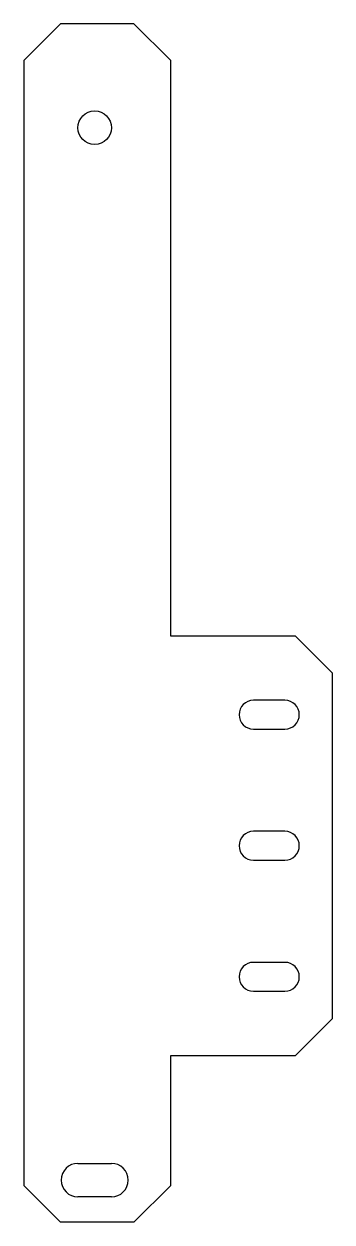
# Model space of a CAD drawing. Header units: millimetres. Extents: x -18 to 41, y -22 to 207.
import ezdxf

# ---------------------------------------------------------------- set-up
doc = ezdxf.new("R2010")
doc.units = ezdxf.units.MM

msp = doc.modelspace()

# ---------------------------------------------------------------- linework, layer by layer
at = {"color": 7, "linetype": 'Continuous', "lineweight": 25}
for p, q in [((-10.5, 206.8), (-17.5, 199.8)), ((3.5, 206.8), (-10.5, 206.8)), ((10.5, 199.8), (3.5, 206.8)), ((-17.5, 199.8), (-17.5, -14.8)), ((10.5, 90), (10.5, 199.8)), ((34.3, 90), (10.5, 90)), ((41.3, 83), (34.3, 90)), ((41.3, 83), (41.3, 17)), ((32.3, 77.75), (26.3, 77.75)), ((26.3, 72.25), (32.3, 72.25)), ((32.3, 52.75), (26.3, 52.75)), ((26.3, 47.25), (32.3, 47.25)), ((32.3, 27.75), (26.3, 27.75)), ((26.3, 22.25), (32.3, 22.25)), ((34.3, 10), (41.3, 17)), ((10.5, 10), (34.3, 10)), ((10.5, -14.8), (10.5, 10)), ((-7.2, -10.6), (-0.8, -10.6)), ((-17.5, -14.8), (-10.5, -21.8)), ((3.5, -21.8), (10.5, -14.8)), ((-0.8, -17), (-7.2, -17)), ((3.5, -21.8), (-10.5, -21.8))]:
    msp.add_line(p, q, dxfattribs=at)
msp.add_circle((-4, 187), 3.2, dxfattribs=at)
for centre, radius, start, end in [((26.3, 75), 2.75, 90, 270), ((32.3, 75), 2.75, 270, 90), ((26.3, 50), 2.75, 90, 270), ((32.3, 50), 2.75, 270, 90), ((26.3, 25), 2.75, 90, 270), ((32.3, 25), 2.75, 270, 90), ((-7.2, -13.8), 3.2, 90, 270), ((-0.8, -13.8), 3.2, 270, 90)]:
    msp.add_arc(centre, radius, start, end, dxfattribs=at)

doc.saveas('drawing.dxf')
